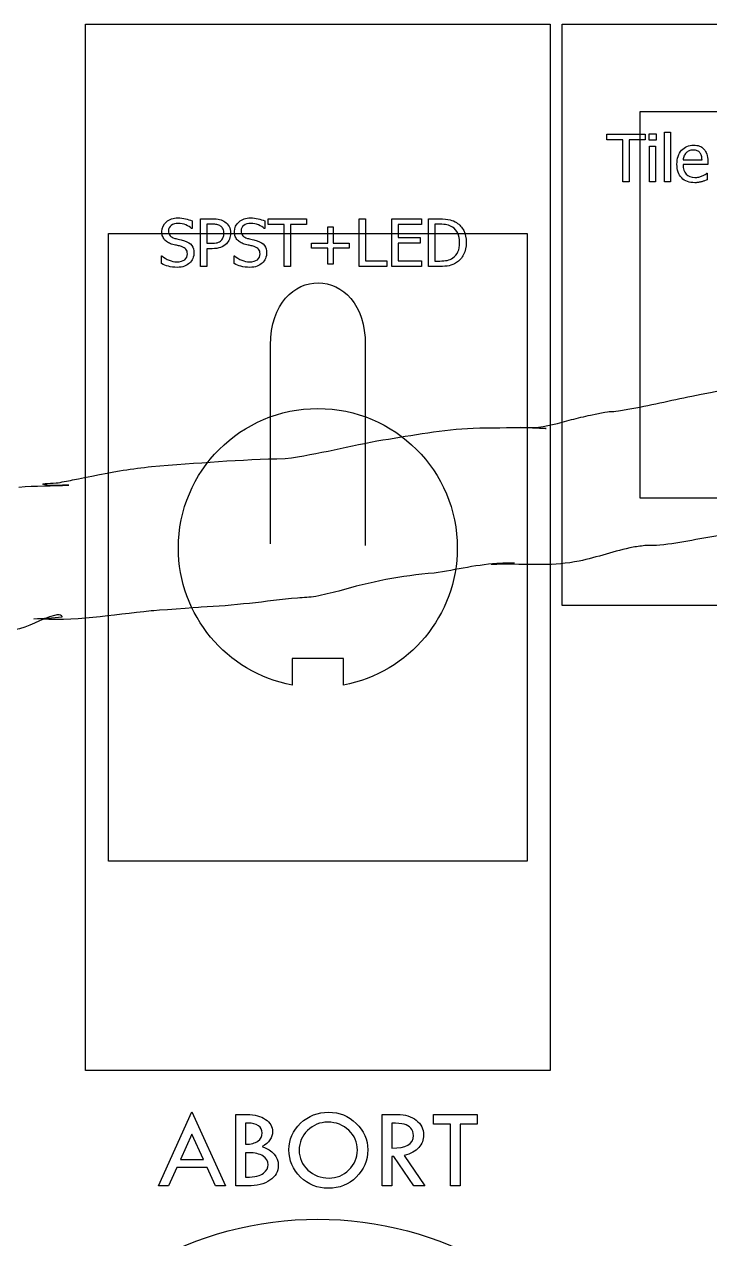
# Model space of a CAD drawing. Extents: x 0 to 339, y 0 to 211.
# Drawn here: x 41.9 to 71.4, y 121.8 to 174 of the extents above; entities that cross this region are included whole.
import ezdxf

# ---------------------------------------------------------------- set-up
doc = ezdxf.new("R2010")
doc.units = 0
doc.layers.add('Layer_1', color=7, linetype='CONTINUOUS')

msp = doc.modelspace()

# ---------------------------------------------------------------- linework, layer by layer
at = {"layer": 'Layer_1', "color": 3}
for p, q in [((44.571528, 174.000586), (64.571528, 174.000586)), ((44.571528, 129.000586), (44.571528, 174.000586)), ((64.571528, 174.000586), (64.571528, 129.000586)), ((68.444667, 170.250141), (86.587524, 170.250141)), ((68.444667, 153.619188), (68.444667, 170.250141)), ((86.587524, 153.619188), (68.444667, 153.619188)), ((64.571528, 129.000586), (44.571528, 129.000586))]:
    msp.add_line(p, q, dxfattribs=at)
at = {"layer": 'Layer_1', "color": 6}
for p, q in [((65.086994, 174.000581), (90.086994, 174.000581)), ((65.086994, 149.000581), (65.086994, 174.000581)), ((67.000685, 169.031781), (67.000685, 169.274311)), ((67.000685, 169.274311), (68.651574, 169.274311)), ((68.651574, 169.274311), (68.651574, 169.031781)), ((68.825207, 169.019381), (68.825207, 169.288091)), ((68.825207, 169.288091), (69.120107, 169.288091)), ((69.120107, 169.288091), (69.120107, 169.019381)), ((69.488042, 167.222421), (69.488042, 169.366641)), ((69.488042, 169.366641), (69.747113, 169.366641)), ((69.747113, 169.366641), (69.747113, 167.222421)), ((67.689704, 169.031781), (67.000685, 169.031781)), ((67.689704, 167.222421), (67.689704, 169.031781)), ((68.651574, 169.031781), (67.962555, 169.031781)), ((67.962555, 169.031781), (67.962555, 167.222421)), ((69.120107, 169.019381), (68.825207, 169.019381)), ((68.843121, 167.222421), (68.843121, 168.761681)), ((68.843121, 168.761681), (69.102192, 168.761681)), ((69.102192, 168.761681), (69.102192, 167.222421)), ((70.284548, 168.163561), (71.098968, 168.163611)), ((71.351148, 167.965221), (70.284548, 167.965221)), ((71.351148, 168.105781), (71.351148, 167.965221)), ((67.962555, 167.222421), (67.689704, 167.222421)), ((69.102192, 167.222421), (68.843121, 167.222421)), ((69.747113, 167.222421), (69.488042, 167.222421)), ((70.795799, 167.186621), (70.7958, 167.186591)), ((71.307051, 167.598621), (71.322209, 167.598621)), ((71.322209, 167.598621), (71.322209, 167.316121)), ((49.519641, 163.583576), (49.519641, 165.635476)), ((49.519641, 165.635476), (50.035027, 165.635476)), ((52.435568, 165.392896), (52.435568, 165.635436)), ((52.435568, 165.635436), (54.086457, 165.635436)), ((54.086457, 165.635436), (54.086457, 165.392896)), ((56.349194, 163.583536), (56.349194, 165.635436)), ((56.349194, 165.635436), (56.622045, 165.635436)), ((56.622045, 165.635436), (56.622045, 163.826066)), ((57.754791, 163.583536), (57.754791, 165.635436)), ((57.754791, 165.635436), (59.037744, 165.635436)), ((59.037744, 165.635436), (59.037744, 165.392896)), ((59.336778, 163.583506), (59.336778, 165.635406)), ((59.336778, 165.635406), (59.803932, 165.635406)), ((49.162729, 165.213876), (49.142058, 165.213876)), ((49.162729, 165.540466), (49.162729, 165.213876)), ((50.018491, 165.401006), (49.792493, 165.401006)), ((49.792493, 165.401006), (49.792493, 164.581076)), ((52.288117, 165.213876), (52.267447, 165.213876)), ((52.288117, 165.540466), (52.288117, 165.213876)), ((53.124587, 165.392896), (52.435568, 165.392896)), ((53.124587, 163.583536), (53.124587, 165.392896)), ((54.086457, 165.392896), (53.397438, 165.392896)), ((53.397438, 165.392896), (53.397438, 163.583536)), ((54.997339, 164.592256), (54.997339, 165.288166)), ((54.997339, 165.288166), (55.226093, 165.288166)), ((55.226093, 165.288166), (55.226093, 164.592256)), ((59.037744, 165.392896), (58.027643, 165.392896)), ((58.027643, 165.392896), (58.027643, 164.830656)), ((59.817711, 165.401016), (59.609627, 165.401016)), ((59.609627, 165.401016), (59.609627, 163.817646)), ((45.571528, 165.000586), (63.571528, 165.000586)), ((45.571528, 138.000586), (45.571528, 165.000586)), ((49.792493, 164.581076), (49.978528, 164.581076)), ((50.531121, 165.009706), (50.531121, 165.009696)), ((50.814997, 165.016796), (50.814996, 165.016696)), ((54.30143, 164.371776), (54.30143, 164.592256)), ((54.30143, 164.592256), (54.997339, 164.592256)), ((55.226093, 164.592256), (55.922002, 164.592256)), ((55.922002, 164.592256), (55.922002, 164.371776)), ((58.027643, 164.830656), (58.968842, 164.830656)), ((58.968842, 164.588126), (58.027643, 164.588126)), ((58.027643, 164.588126), (58.027643, 163.826066)), ((58.968842, 164.830656), (58.968842, 164.588126)), ((60.670718, 164.611356), (60.670718, 164.611416)), ((60.954593, 164.607386), (60.954593, 164.607416)), ((63.571528, 165.000586), (63.571528, 138.000586)), ((47.846704, 163.706196), (47.846704, 164.047956)), ((47.846704, 164.047956), (47.865996, 164.047956)), ((50.024003, 164.348386), (49.792493, 164.348386)), ((49.792493, 164.348386), (49.792493, 163.583576)), ((50.972093, 163.706196), (50.972093, 164.047956)), ((50.972093, 164.047956), (50.991385, 164.047956)), ((54.997339, 164.371776), (54.30143, 164.371776)), ((54.997339, 163.675866), (54.997339, 164.371776)), ((55.922002, 164.371776), (55.226093, 164.371776)), ((55.226093, 164.371776), (55.226093, 163.675866)), ((48.520564, 163.546406), (48.520565, 163.546326)), ((49.792493, 163.583576), (49.519641, 163.583576)), ((51.645953, 163.546406), (51.645953, 163.546326)), ((53.397438, 163.583536), (53.124587, 163.583536)), ((55.226093, 163.675866), (54.997339, 163.675866)), ((57.53844, 163.583536), (56.349194, 163.583536)), ((56.622045, 163.826066), (57.53844, 163.826066)), ((57.53844, 163.826066), (57.53844, 163.583536)), ((59.037744, 163.583536), (57.754791, 163.583536)), ((58.027643, 163.826066), (59.037744, 163.826066)), ((59.037744, 163.826066), (59.037744, 163.583536)), ((59.809445, 163.583506), (59.336778, 163.583506)), ((59.609627, 163.817646), (59.817711, 163.817646)), ((52.53342, 151.647806), (52.53342, 160.200436)), ((56.60928, 160.200436), (56.60928, 151.580986)), ((90.086994, 149.000581), (65.086994, 149.000581)), ((63.571528, 138.000586), (45.571528, 138.000586))]:
    msp.add_line(p, q, dxfattribs=at)
at = {"layer": 'Layer_1', "color": 1}
for p, q in [((55.67146, 146.718406), (53.47159, 146.718406)), ((53.47159, 146.718406), (53.47159, 145.580366)), ((55.67146, 145.580366), (55.67146, 146.718406))]:
    msp.add_line(p, q, dxfattribs=at)
at = {"layer": 'Layer_1', "color": 7}
for p, q in [((47.71545, 124.035971), (49.15274, 127.226471)), ((49.15274, 127.226471), (50.6045, 124.035971)), ((51.04823, 127.108301), (51.53537, 127.108301)), ((51.04823, 124.035971), (51.04823, 127.108301)), ((57.33272, 124.035971), (57.33277, 127.108301)), ((57.33277, 127.108301), (57.99837, 127.108301)), ((59.549, 127.108301), (61.42762, 127.108301)), ((59.549, 126.688691), (59.549, 127.108301)), ((61.42762, 127.108301), (61.42762, 126.688691)), ((51.46302, 126.736921), (51.46302, 125.827761)), ((51.46302, 126.736751), (51.46302, 126.736921)), ((57.75239, 126.736921), (57.75239, 125.666191)), ((57.75239, 126.736901), (57.75239, 126.736921)), ((60.27971, 126.688691), (59.549, 126.688691)), ((60.27971, 124.035971), (60.27971, 126.688691)), ((61.42762, 126.688691), (60.6945, 126.688691)), ((60.6945, 126.688691), (60.6945, 124.035971)), ((49.15274, 126.264261), (48.65837, 125.171821)), ((49.64711, 125.171821), (49.15274, 126.264261)), ((51.46302, 125.463621), (51.46302, 124.412171)), ((51.60534, 125.463621), (51.46302, 125.463621)), ((53.32957, 125.591431), (53.32957, 125.591431)), ((56.27169, 125.572131), (56.27169, 125.572131)), ((48.65837, 125.171821), (49.64711, 125.171821)), ((57.84644, 125.299631), (57.75234, 125.299631)), ((57.75234, 125.299631), (57.75234, 124.035971)), ((58.70013, 124.035971), (57.84644, 125.299631)), ((58.28534, 125.350271), (59.18004, 124.035971)), ((48.50162, 124.822141), (48.15194, 124.035971)), ((49.80627, 124.822141), (48.50162, 124.822141)), ((50.1656, 124.035971), (49.80627, 124.822141)), ((51.46302, 124.412171), (51.49682, 124.412171)), ((48.15194, 124.035971), (47.71545, 124.035971)), ((50.6045, 124.035971), (50.1656, 124.035971)), ((51.55225, 124.035971), (51.04823, 124.035971)), ((57.75234, 124.035971), (57.33272, 124.035971)), ((59.18004, 124.035971), (58.70013, 124.035971)), ((60.6945, 124.035971), (60.27971, 124.035971))]:
    msp.add_line(p, q, dxfattribs=at)
at = {"layer": 'Layer_1', "color": 6}
for points in [[(70.218402, 168.581161), (70.349775, 168.729988), (70.52157, 168.804401), (70.733788, 168.804401)], [(70.733788, 168.804401), (70.829332, 168.804401), (70.913851, 168.790634), (70.987347, 168.763101)], [(70.987347, 168.763101), (71.060842, 168.735568), (71.12515, 168.692391), (71.180272, 168.633571)], [(70.021343, 167.983091), (70.021343, 168.233898), (70.087029, 168.433254), (70.218402, 168.581161)], [(70.323133, 168.334441), (70.302921, 168.285774), (70.29006, 168.228814), (70.284548, 168.163561)], [(70.411327, 168.469491), (70.372741, 168.429091), (70.343343, 168.384074), (70.323133, 168.334441)], [(70.54224, 168.559091), (70.494468, 168.538891), (70.45083, 168.509024), (70.411327, 168.469491)], [(70.718629, 168.590791), (70.649727, 168.590791), (70.590931, 168.580224), (70.54224, 168.559091)], [(70.89364, 168.560491), (70.846786, 168.580691), (70.788449, 168.590791), (70.718629, 168.590791)], [(71.010773, 168.472291), (70.980456, 168.510891), (70.941412, 168.540291), (70.89364, 168.560491)], [(71.074163, 168.344141), (71.059463, 168.394674), (71.038333, 168.437391), (71.010773, 168.472291)], [(71.098968, 168.163611), (71.097128, 168.233438), (71.088859, 168.293614), (71.074163, 168.344141)], [(71.180272, 168.633571), (71.235393, 168.574771), (71.277653, 168.502651), (71.307051, 168.417211)], [(71.307051, 168.417211), (71.336449, 168.332691), (71.351148, 168.228881), (71.351148, 168.105781)], [(70.223914, 167.393291), (70.088867, 167.532018), (70.021343, 167.728618), (70.021343, 167.983091)], [(70.284548, 167.965221), (70.284548, 167.786074), (70.329564, 167.649188), (70.419595, 167.554561)], [(70.7958, 167.186591), (70.550509, 167.186591), (70.359881, 167.255491), (70.223914, 167.393291)], [(70.419595, 167.554561), (70.509627, 167.459934), (70.63411, 167.412621), (70.793044, 167.412621)], [(70.793044, 167.412621), (70.850002, 167.412621), (70.905583, 167.419054), (70.959786, 167.431921)], [(70.950139, 167.197621), (70.909716, 167.190288), (70.85827, 167.186621), (70.795799, 167.186621)], [(71.087943, 167.229321), (71.037415, 167.215521), (70.99148, 167.204954), (70.950139, 167.197621)], [(70.959786, 167.431921), (71.014907, 167.444788), (71.064517, 167.461321), (71.108614, 167.481521)], [(71.20921, 167.270621), (71.164194, 167.253154), (71.123772, 167.239388), (71.087943, 167.229321)], [(71.108614, 167.481521), (71.155467, 167.502654), (71.194971, 167.522854), (71.227125, 167.542121)], [(71.322209, 167.316121), (71.291893, 167.304188), (71.254226, 167.289021), (71.20921, 167.270621)], [(71.227125, 167.542121), (71.259279, 167.562321), (71.285921, 167.581154), (71.307051, 167.598621)], [(48.056165, 165.503166), (48.1857, 165.616166), (48.351065, 165.672666), (48.552258, 165.672666)], [(48.552258, 165.672666), (48.667094, 165.672666), (48.7755, 165.661199), (48.877475, 165.638266)], [(48.877475, 165.638266), (48.980368, 165.615266), (49.075453, 165.582666), (49.162729, 165.540466)], [(50.035027, 165.635476), (50.156295, 165.635476), (50.259647, 165.625376), (50.345086, 165.605176)], [(50.345086, 165.605176), (50.430524, 165.584976), (50.505857, 165.552376), (50.571084, 165.507376)], [(51.181553, 165.503166), (51.311088, 165.616166), (51.476453, 165.672666), (51.677646, 165.672666)], [(51.677646, 165.672666), (51.792483, 165.672666), (51.900888, 165.661199), (52.002863, 165.638266)], [(52.002863, 165.638266), (52.105756, 165.615266), (52.200841, 165.582666), (52.288117, 165.540466)], [(59.803932, 165.635406), (59.996857, 165.635406), (60.147982, 165.620706), (60.257307, 165.591306)], [(60.257307, 165.591306), (60.36755, 165.562839), (60.461256, 165.523336), (60.538426, 165.472796)], [(47.861861, 165.085626), (47.861861, 165.251906), (47.926629, 165.391086), (48.056165, 165.503166)], [(47.896312, 164.873406), (47.873345, 164.934939), (47.861861, 165.005679), (47.861861, 165.085626)], [(48.26287, 165.347486), (48.184781, 165.288686), (48.145737, 165.211056), (48.145737, 165.114596)], [(48.145737, 165.114596), (48.145737, 165.027316), (48.168704, 164.957953), (48.214639, 164.906506)], [(48.570172, 165.437086), (48.443393, 165.437086), (48.340959, 165.407219), (48.26287, 165.347486)], [(48.891255, 165.369586), (48.78928, 165.414586), (48.682253, 165.437086), (48.570172, 165.437086)], [(49.142058, 165.213876), (49.07683, 165.273609), (48.993229, 165.325513), (48.891255, 165.369586)], [(50.232087, 165.383106), (50.175128, 165.395039), (50.103929, 165.401006), (50.018491, 165.401006)], [(50.383671, 165.322506), (50.340492, 165.350973), (50.289964, 165.371173), (50.232087, 165.383106)], [(50.493914, 165.194346), (50.470028, 165.246746), (50.43328, 165.289466), (50.383671, 165.322506)], [(50.531121, 165.009696), (50.531121, 165.080436), (50.518718, 165.141986), (50.493914, 165.194346)], [(50.571084, 165.507376), (50.647335, 165.454976), (50.70705, 165.388369), (50.750229, 165.307556)], [(50.750229, 165.307556), (50.793407, 165.227629), (50.814997, 165.130709), (50.814997, 165.016796)], [(50.98725, 165.085626), (50.98725, 165.251906), (51.052017, 165.391086), (51.181553, 165.503166)], [(51.021701, 164.873406), (50.998733, 164.934939), (50.98725, 165.005679), (50.98725, 165.085626)], [(51.388259, 165.347486), (51.31017, 165.288686), (51.271126, 165.211056), (51.271126, 165.114596)], [(51.271126, 165.114596), (51.271126, 165.027316), (51.294093, 164.957953), (51.340028, 164.906506)], [(51.695561, 165.437086), (51.568782, 165.437086), (51.466348, 165.407219), (51.388259, 165.347486)], [(52.016644, 165.369586), (51.914669, 165.414586), (51.807642, 165.437086), (51.695561, 165.437086)], [(52.267447, 165.213876), (52.202219, 165.273609), (52.118618, 165.325513), (52.016644, 165.369586)], [(60.126391, 165.372116), (60.043709, 165.391383), (59.940816, 165.401016), (59.817711, 165.401016)], [(60.359279, 165.277016), (60.286702, 165.321083), (60.209073, 165.352783), (60.126391, 165.372116)], [(60.592168, 165.015186), (60.539801, 165.127266), (60.462172, 165.214543), (60.359279, 165.277016)], [(60.538426, 165.472796), (60.670718, 165.385516), (60.773152, 165.269299), (60.845728, 165.124146)], [(60.845728, 165.124146), (60.918305, 164.979913), (60.954593, 164.807659), (60.954593, 164.607386)], [(47.995531, 164.714936), (47.953271, 164.759936), (47.920198, 164.812759), (47.896312, 164.873406)], [(48.144359, 164.603316), (48.088319, 164.631783), (48.03871, 164.668989), (47.995531, 164.714936)], [(48.334529, 164.533016), (48.263789, 164.551416), (48.2004, 164.574849), (48.144359, 164.603316)], [(48.214639, 164.906506), (48.260573, 164.855039), (48.327179, 164.817376), (48.414454, 164.793516)], [(48.414454, 164.793516), (48.472331, 164.777916), (48.543071, 164.759983), (48.626672, 164.739716)], [(48.626672, 164.739716), (48.710273, 164.720449), (48.779634, 164.702549), (48.834756, 164.686016)], [(48.834756, 164.686016), (48.976234, 164.642816), (49.079587, 164.577589), (49.144814, 164.490336)], [(49.978528, 164.581076), (50.088771, 164.581076), (50.177884, 164.589809), (50.245867, 164.607276)], [(50.245867, 164.607276), (50.31385, 164.625676), (50.37035, 164.657843), (50.415366, 164.703776)], [(50.635852, 164.560566), (50.565113, 164.490746), (50.481971, 164.437919), (50.386427, 164.402086)], [(50.415366, 164.703776), (50.455788, 164.745109), (50.485186, 164.790126), (50.50356, 164.838826)], [(50.50356, 164.838826), (50.521934, 164.887493), (50.531121, 164.944453), (50.531121, 165.009706)], [(50.766765, 164.763136), (50.73553, 164.684129), (50.691892, 164.616606), (50.635852, 164.560566)], [(50.814996, 165.016696), (50.814996, 164.927583), (50.798919, 164.843063), (50.766765, 164.763136)], [(51.12092, 164.714936), (51.07866, 164.759936), (51.045587, 164.812759), (51.021701, 164.873406)], [(51.269748, 164.603316), (51.213708, 164.631783), (51.164098, 164.668989), (51.12092, 164.714936)], [(51.459917, 164.533016), (51.389178, 164.551416), (51.325788, 164.574849), (51.269748, 164.603316)], [(51.340028, 164.906506), (51.385962, 164.855039), (51.452568, 164.817376), (51.539843, 164.793516)], [(51.539843, 164.793516), (51.59772, 164.777916), (51.66846, 164.759983), (51.752061, 164.739716)], [(51.752061, 164.739716), (51.835662, 164.720449), (51.905023, 164.702549), (51.960144, 164.686016)], [(51.960144, 164.686016), (52.101623, 164.642816), (52.204976, 164.577589), (52.270203, 164.490336)], [(60.670718, 164.611416), (60.670718, 164.769436), (60.644535, 164.904026), (60.592168, 165.015186)], [(60.599058, 164.210356), (60.646831, 164.317843), (60.670718, 164.451509), (60.670718, 164.611356)], [(60.954593, 164.607416), (60.954593, 164.420003), (60.916467, 164.250963), (60.840216, 164.100296)], [(47.865996, 164.047956), (47.956028, 163.963436), (48.058003, 163.897749), (48.171921, 163.850896)], [(48.531588, 164.484816), (48.479223, 164.496749), (48.413536, 164.512816), (48.334529, 164.533016)], [(48.705221, 164.439316), (48.641831, 164.457716), (48.583953, 164.472883), (48.531588, 164.484816)], [(48.898146, 164.324936), (48.857723, 164.376403), (48.793415, 164.414529), (48.705221, 164.439316)], [(48.843025, 163.875696), (48.920195, 163.939096), (48.95878, 164.022239), (48.95878, 164.125126)], [(48.95878, 164.125126), (48.95878, 164.206886), (48.938568, 164.273489), (48.898146, 164.324936)], [(49.144814, 164.490336), (49.210041, 164.403056), (49.242655, 164.295569), (49.242655, 164.167876)], [(49.242655, 164.167876), (49.242655, 164.087949), (49.226118, 164.008939), (49.193046, 163.930846)], [(50.386427, 164.402086), (50.290883, 164.366286), (50.170075, 164.348386), (50.024003, 164.348386)], [(50.991385, 164.047956), (51.081416, 163.963436), (51.183391, 163.897749), (51.297309, 163.850896)], [(51.656976, 164.484816), (51.604611, 164.496749), (51.538924, 164.512816), (51.459917, 164.533016)], [(51.830609, 164.439316), (51.767219, 164.457716), (51.709341, 164.472883), (51.656976, 164.484816)], [(52.023534, 164.324936), (51.983111, 164.376403), (51.918803, 164.414529), (51.830609, 164.439316)], [(51.968413, 163.875696), (52.045583, 163.939096), (52.084168, 164.022239), (52.084168, 164.125126)], [(52.084168, 164.125126), (52.084168, 164.206886), (52.063957, 164.273489), (52.023534, 164.324936)], [(52.270203, 164.490336), (52.33543, 164.403056), (52.368044, 164.295569), (52.368044, 164.167876)], [(52.368044, 164.167876), (52.368044, 164.087949), (52.351507, 164.008939), (52.318435, 163.930846)], [(60.385462, 163.954036), (60.480087, 164.018369), (60.551286, 164.103809), (60.599058, 164.210356)], [(60.840216, 164.100296), (60.764883, 163.949629), (60.663368, 163.832036), (60.53567, 163.747516)], [(48.140226, 163.591826), (48.036414, 163.623026), (47.938573, 163.661149), (47.846704, 163.706196)], [(48.520565, 163.546326), (48.371737, 163.546326), (48.244957, 163.561493), (48.140226, 163.591826)], [(48.171921, 163.850896), (48.285838, 163.804963), (48.395622, 163.781996), (48.501272, 163.781996)], [(48.501272, 163.781996), (48.651937, 163.781996), (48.765855, 163.813229), (48.843025, 163.875696)], [(48.832, 163.594606), (48.749318, 163.562473), (48.645506, 163.546406), (48.520564, 163.546406)], [(49.05662, 163.732416), (48.990474, 163.672683), (48.915601, 163.626746), (48.832, 163.594606)], [(49.193046, 163.930846), (49.160892, 163.852759), (49.115417, 163.786616), (49.05662, 163.732416)], [(51.265614, 163.591826), (51.161802, 163.623026), (51.063962, 163.661149), (50.972093, 163.706196)], [(51.645953, 163.546326), (51.497125, 163.546326), (51.370345, 163.561493), (51.265614, 163.591826)], [(51.297309, 163.850896), (51.411226, 163.804963), (51.52101, 163.781996), (51.62666, 163.781996)], [(51.62666, 163.781996), (51.777325, 163.781996), (51.891243, 163.813229), (51.968413, 163.875696)], [(51.957389, 163.594606), (51.874707, 163.562473), (51.770895, 163.546406), (51.645953, 163.546406)], [(52.182009, 163.732416), (52.115863, 163.672683), (52.04099, 163.626746), (51.957389, 163.594606)], [(52.318435, 163.930846), (52.286281, 163.852759), (52.240806, 163.786616), (52.182009, 163.732416)], [(52.53342, 160.200436), (52.55572, 163.808566), (56.65383, 163.741756), (56.60928, 160.200436)], [(60.218722, 163.616606), (60.112153, 163.594539), (59.975728, 163.583506), (59.809445, 163.583506)], [(59.817711, 163.817646), (59.938978, 163.817646), (60.045087, 163.827279), (60.136037, 163.846546)], [(60.136037, 163.846546), (60.226988, 163.865813), (60.310129, 163.901643), (60.385462, 163.954036)], [(60.53567, 163.747516), (60.431858, 163.682316), (60.326209, 163.638679), (60.218722, 163.616606)]]:
    msp.add_open_spline(points, degree=3, dxfattribs=at)
at = {"layer": 'Layer_1', "color": 3}
for points in [[(70.65818, 158.009661), (72.80797, 158.401011), (74.93343, 158.923681), (77.08546, 159.300731)], [(67.90323, 157.440761), (68.825, 157.597091), (69.74233, 157.822951), (70.65818, 158.009661)], [(66.30434, 157.191341), (67.88218, 157.513421), (66.54112, 157.209741), (67.90323, 157.440761)], [(63.85067, 156.657031), (64.4098, 156.677931), (64.94153, 156.854671), (65.47891, 156.996991)], [(65.47891, 156.996991), (65.75406, 157.061791), (66.02739, 157.134811), (66.30434, 157.191341)], [(57.3654, 156.125891), (58.65487, 156.314021), (59.94542, 156.591501), (61.25277, 156.630731)], [(61.25277, 156.630731), (62.01703, 156.653631), (62.78186, 156.649631), (63.54641, 156.659031)], [(63.3111, 156.649031), (63.13191, 156.664831), (63.67092, 156.651031), (63.85067, 156.657031)], [(63.54641, 156.659031), (65.54135, 156.573431), (63.38929, 156.642631), (63.3111, 156.649031)], [(53.17158, 155.321281), (54.58272, 155.512071), (55.96516, 155.869781), (57.3654, 156.125891)], [(47.42151, 154.977971), (49.33621, 155.128221), (51.25038, 155.290881), (53.17158, 155.321281)], [(44.09895, 154.419471), (44.4582, 154.489671), (45.91707, 154.776021), (46.19709, 154.820141)], [(46.19709, 154.820141), (46.60359, 154.884141), (47.01337, 154.925361), (47.42151, 154.977971)], [(41.70824, 154.094571), (42.42396, 154.151971), (43.1433, 154.147671), (43.86082, 154.174271)], [(42.78471, 154.206371), (42.58253, 154.254471), (43.1983, 154.249871), (43.40345, 154.283171)], [(43.86082, 154.174271), (43.50212, 154.184971), (43.13382, 154.123271), (42.78471, 154.206371)], [(43.40345, 154.283171), (43.63665, 154.320971), (43.86709, 154.374171), (44.09895, 154.419471)], [(72.0324, 152.034331), (71.11379, 151.916621), (70.21138, 151.678151), (69.28746, 151.594801)], [(68.13504, 151.513501), (67.35113, 151.343391), (66.59222, 151.076631), (65.80871, 150.910171)], [(68.71676, 151.581101), (68.52204, 151.567401), (68.32895, 151.536001), (68.13504, 151.513501)], [(69.28746, 151.594801), (69.09794, 151.577701), (68.90658, 151.594541), (68.71676, 151.581101)], [(62.45428, 150.814381), (61.48347, 150.777681), (60.53016, 150.529621), (59.57184, 150.393731)], [(62.02712, 150.780281), (62.34796, 150.790681), (62.66966, 150.785281), (62.98963, 150.811381)], [(62.62341, 150.773281), (62.42464, 150.772281), (62.22588, 150.777281), (62.02712, 150.780281)], [(62.98963, 150.811381), (63.1675, 150.825681), (62.6326, 150.821381), (62.45428, 150.814381)], [(65.80871, 150.910171), (64.76962, 150.689401), (63.6602, 150.779261), (62.62341, 150.773281)], [(59.57184, 150.393731), (58.18297, 150.280481), (56.80692, 150.015291), (55.46992, 149.623431)], [(55.46992, 149.623431), (55.14138, 149.546131), (54.81704, 149.447971), (54.48428, 149.391441)], [(49.55037, 148.929161), (49.46847, 148.923161), (47.48735, 148.774101), (47.40104, 148.765271)], [(53.69563, 149.322041), (52.31464, 149.184401), (50.93884, 148.981741), (49.55037, 148.929161)], [(54.48428, 149.391441), (54.22411, 149.347241), (53.95823, 149.348141), (53.69563, 149.322041)], [(43.24482, 148.571831), (42.64416, 148.428411), (42.13331, 148.046071), (41.5135, 147.953781)], [(47.40104, 148.765271), (45.72093, 148.593381), (44.06212, 148.301331), (42.35935, 148.429431)], [(42.35935, 148.429431), (42.76292, 148.457631), (43.17005, 148.453731), (43.57006, 148.514231)], [(43.45032, 148.594531), (43.38242, 148.606531), (43.31186, 148.587531), (43.24482, 148.571831)], [(43.57006, 148.514231), (43.61756, 148.521231), (43.49766, 148.586131), (43.45032, 148.594531)], [(47.071523, 120.595845), (51.712539, 123.275337), (57.430507, 123.275337), (62.071523, 120.595845)]]:
    msp.add_open_spline(points, degree=3, dxfattribs=at)
at = {"layer": 'Layer_1', "color": 1}
for points in [[(48.57164, 151.474576), (48.571557, 154.788196), (51.257647, 157.474526), (54.57127, 157.474726)], [(54.57127, 157.474726), (57.885096, 157.474806), (60.571503, 154.788406), (60.57142, 151.474576)], [(53.47159, 145.580366), (50.632613, 146.109846), (48.573607, 148.586646), (48.57164, 151.474576)], [(60.57142, 151.474576), (60.56942, 148.586646), (58.510441, 146.109836), (55.67146, 145.580366)]]:
    msp.add_open_spline(points, degree=3, dxfattribs=at)
at = {"layer": 'Layer_1', "color": 7}
for points in [[(51.53537, 127.108301), (51.855303, 127.108301), (52.116557, 127.038368), (52.31913, 126.898501)], [(53.83118, 126.732101), (54.165587, 127.048821), (54.567513, 127.207181), (55.03696, 127.207181)], [(55.03696, 127.207181), (55.49516, 127.207181), (55.889853, 127.047214), (56.22104, 126.727281)], [(57.99837, 127.108301), (58.329557, 127.108301), (58.598847, 127.025504), (58.80624, 126.859911)], [(51.56672, 126.741751), (51.52652, 126.741751), (51.491953, 126.740084), (51.46302, 126.736751)], [(52.01286, 126.623581), (51.901927, 126.702361), (51.753213, 126.741751), (51.56672, 126.741751)], [(52.17926, 126.312491), (52.17926, 126.442711), (52.123793, 126.546408), (52.01286, 126.623581)], [(52.31913, 126.898501), (52.521697, 126.760234), (52.62298, 126.584994), (52.62298, 126.372781)], [(53.32957, 125.591431), (53.32957, 126.035158), (53.496773, 126.415381), (53.83118, 126.732101)], [(54.13021, 126.423411), (53.889057, 126.187078), (53.76848, 125.903318), (53.76848, 125.572131)], [(55.0032, 126.777911), (54.663973, 126.777911), (54.372977, 126.659744), (54.13021, 126.423411)], [(55.90513, 126.428231), (55.660757, 126.661351), (55.360113, 126.777911), (55.0032, 126.777911)], [(56.27169, 125.572131), (56.27169, 125.911358), (56.149503, 126.196724), (55.90513, 126.428231)], [(56.22104, 126.727281), (56.552233, 126.408954), (56.71783, 126.030338), (56.71783, 125.591431)], [(58.28293, 126.691101), (58.16235, 126.721634), (57.985503, 126.736901), (57.75239, 126.736901)], [(58.57232, 126.522291), (58.499973, 126.605891), (58.40351, 126.662161), (58.28293, 126.691101)], [(58.68084, 126.203971), (58.68084, 126.334191), (58.644667, 126.440298), (58.57232, 126.522291)], [(58.80624, 126.859911), (59.015247, 126.695924), (59.11975, 126.485314), (59.11975, 126.228081)], [(51.46302, 125.827761), (51.694533, 125.831094), (51.871383, 125.875308), (51.99357, 125.960401)], [(51.99357, 125.960401), (52.117363, 126.045608), (52.17926, 126.162971), (52.17926, 126.312491)], [(52.62298, 126.372781), (52.62298, 126.113934), (52.473463, 125.897694), (52.17443, 125.724061)], [(57.75239, 125.666191), (58.371357, 125.653324), (58.68084, 125.832584), (58.68084, 126.203971)], [(59.11975, 126.228081), (59.11975, 126.022294), (59.052223, 125.840624), (58.91717, 125.683071)], [(52.21306, 125.321331), (52.065147, 125.416191), (51.862573, 125.463621), (51.60534, 125.463621)], [(52.17443, 125.724061), (52.63745, 125.569721), (52.86896, 125.302038), (52.86896, 124.921011)], [(53.82394, 124.417001), (53.49436, 124.740148), (53.32957, 125.131624), (53.32957, 125.591431)], [(53.76848, 125.572131), (53.76848, 125.236118), (53.892273, 124.951551), (54.13986, 124.718431)], [(55.90995, 124.725671), (56.15111, 124.963611), (56.27169, 125.245764), (56.27169, 125.572131)], [(56.71783, 125.591431), (56.71783, 125.126804), (56.553843, 124.733718), (56.22587, 124.412171)], [(58.91717, 125.683071), (58.782123, 125.525511), (58.571513, 125.414578), (58.28534, 125.350271)], [(52.43492, 124.940311), (52.43492, 125.099471), (52.360967, 125.226478), (52.21306, 125.321331)], [(52.23717, 124.585801), (52.369003, 124.701561), (52.43492, 124.819731), (52.43492, 124.940311)], [(52.86896, 124.921011), (52.86896, 124.655738), (52.749187, 124.441914), (52.50964, 124.279541)], [(51.49682, 124.412171), (51.85856, 124.412171), (52.105343, 124.470048), (52.23717, 124.585801)], [(55.02249, 123.932271), (54.553043, 123.932271), (54.153527, 124.093848), (53.82394, 124.417001)], [(54.13986, 124.718431), (54.389053, 124.486924), (54.693713, 124.371171), (55.05384, 124.371171)], [(56.22587, 124.412171), (55.899503, 124.092238), (55.498377, 123.932271), (55.02249, 123.932271)], [(55.05384, 124.371171), (55.385033, 124.371171), (55.670403, 124.489338), (55.90995, 124.725671)], [(52.50964, 124.279541), (52.2717, 124.117161), (51.95257, 124.035971), (51.55225, 124.035971)]]:
    msp.add_open_spline(points, degree=3, dxfattribs=at)

doc.saveas('drawing.dxf')
